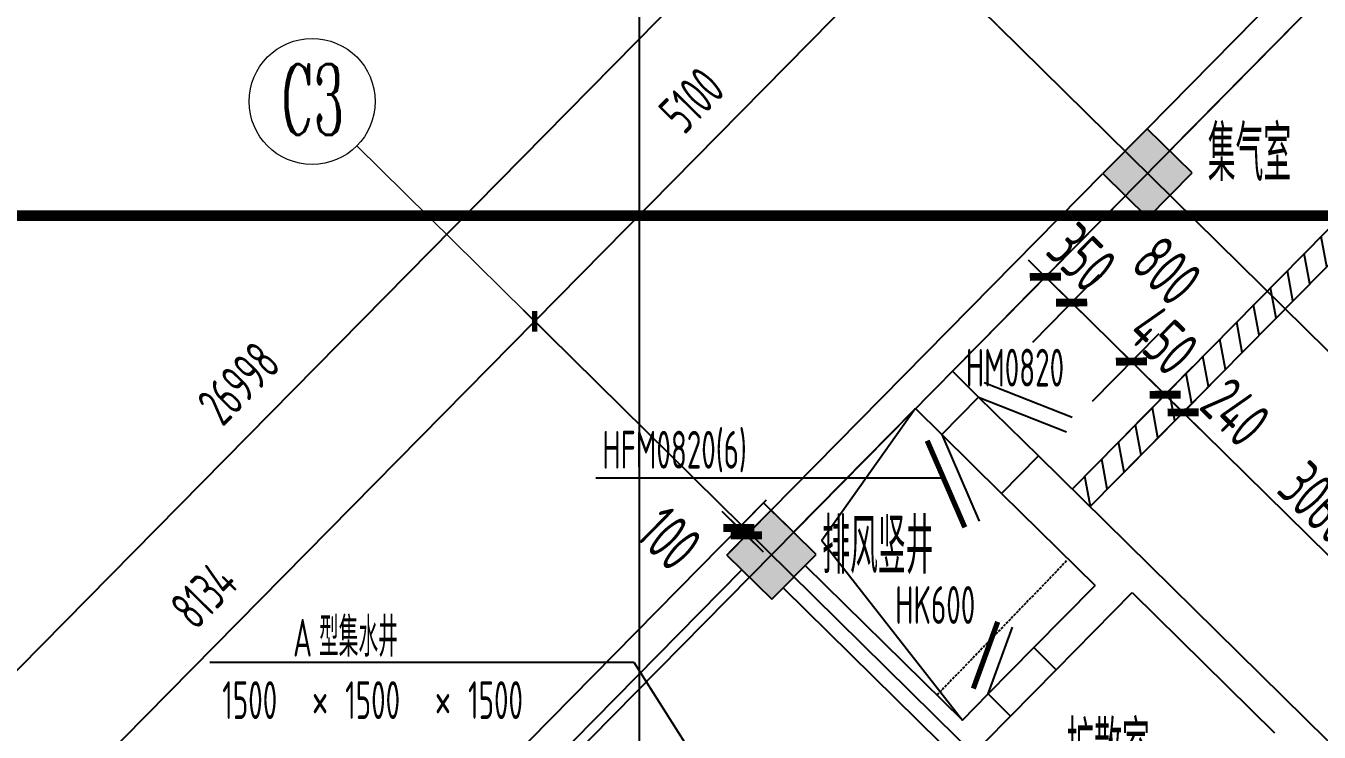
# Model space of a CAD drawing. Extents: x 1596194 to 1987057, y -212608 to 63160.
# Drawn here: x 1655192 to 1667505, y 34965 to 41692 of the extents above; entities that cross this region are included whole.
import ezdxf
from ezdxf.enums import TextEntityAlignment as Align

# ---------------------------------------------------------------- set-up
doc = ezdxf.new("R2010")
doc.units = 0
doc.header["$LTSCALE"] = 100
doc.header["$MEASUREMENT"] = 0
doc.linetypes.add('DASH', pattern=[0.35, 0.25, -0.1])
doc.layers.get('0').update_dxf_attribs({"linetype": 'CONTINUOUS'})
doc.layers.get('DEFPOINTS').update_dxf_attribs({"linetype": 'CONTINUOUS'})
doc.layers.add('AXIS', color=3, linetype='CONTINUOUS', lineweight=9)
for name, color, linetype in [('COLUMN', 1, 'CONTINUOUS'), ('DOTE', 251, 'CONTINUOUS'), ('HA', 150, 'CONTINUOUS'), ('PUB_DIM', 3, 'CONTINUOUS'), ('PUB_TEXT', 30, 'CONTINUOUS'), ('SOLID_HATCH', 40, 'CONTINUOUS'), ('WALL', 2, 'CONTINUOUS'), ('WINDOW', 4, 'CONTINUOUS'), ('图层2', 251, 'CONTINUOUS')]:
    doc.layers.add(name, color=color, linetype=linetype)
doc.styles.add('COMPLEX', font='COMPLEX.shx')
doc.styles.add('DIM_FONT', font='SYSZ.shx', dxfattribs={"width": 0.7, "bigfont": 'SYFS.shx'})
doc.dimstyles.new('DIMN-200', dxfattribs={"dimtxt": 300, "dimasz": 1, "dimexe": 250, "dimexo": 0, "dimgap": 150, "dimtad": 1, "dimdec": 0, "dimdsep": 46, "dimtxsty": 'DIM_FONT', "dimblk": '_DIMX', "dimcen": 2.5, "dimclrd": 3, "dimclre": 3, "dimclrt": 7, "dimadec": 0, "dimazin": 0, "dimtfac": 1, "dimtdec": 0, "dimtix": 1, "dimtmove": 2, "dimatfit": 3, "dimldrblk": '_DIMX', "dimfxl": 0, "dimtolj": 1, "dimtzin": 0, "dimarcsym": 0})
doc.dimstyles.new('DIMN150', dxfattribs={"dimscale": 1.5, "dimtxt": 300, "dimasz": 1, "dimexe": 250, "dimexo": 300, "dimgap": 30, "dimtad": 1, "dimdec": 0, "dimzin": 0, "dimdsep": 46, "dimtxsty": 'DIM_FONT', "dimblk": 'ARCHTICK', "dimcen": 0.09, "dimclrt": 7, "dimazin": 2, "dimtfac": 1, "dimtdec": 0, "dimtix": 1, "dimtmove": 2, "dimatfit": 3, "dimldrblk": 'DOT', "dimfxl": 0, "dimtolj": 1, "dimtzin": 0, "dimarcsym": 0})

# ---------------------------------------------------------------- blocks, each defined once
blk = doc.blocks.new('_archtick')
blk.add_line((-150, 0), (150, 0))
at = {"const_width": 50}
blk.add_lwpolyline([(-70, -70), (70, 70)], dxfattribs=at)
blk = doc.blocks.new('*D330')
at = {"layer": 'DEFPOINTS', "color": 0}
for p in [(1670663, 42530), (1671417, 41786), (1667182, 38997)]:
    blk.add_point(p, dxfattribs=at)
at = {"layer": 'PUB_DIM', "color": 0, "lineweight": -2}
for p, q in [((1670983, 42214), (1671684, 41523)), ((1667936, 38253), (1671417, 41786)), ((1667502, 38681), (1668203, 37990))]:
    blk.add_line(p, q, dxfattribs=at)
at = {"layer": 'PUB_DIM', "color": 0, "lineweight": -2, "xscale": 1.5, "yscale": 1.5, "zscale": 1.5}
for p, rotation in [((1671417, 41786), 45.42128490432877), ((1667936, 38253), 225.4212849043288)]:
    blk.add_blockref('_archtick', p, dxfattribs=dict(at, rotation=rotation))
at = {"layer": 'PUB_DIM', "color": 7, "insert": (1669461, 40232), "char_height": 450, "attachment_point": 5, "rotation": 45.4213, "style": 'DIM_FONT'}
blk.add_mtext('\\A1;4960', dxfattribs=at)
blk = doc.blocks.new('_Dot')
at = {"color": 0, "linetype": 'ByBlock', "lineweight": -2}
blk.add_line((-0.5, 0), (-1, 0), dxfattribs=at)
at = {"color": 0, "linetype": 'ByBlock', "const_width": 0.5}
blk.add_lwpolyline([(-0.25, 0, 1), (0.25, 0, 1)], format="xyb", close=True, dxfattribs=at)
blk = doc.blocks.new('*D403')
at = {"layer": 'DEFPOINTS', "color": 0}
for p in [(1662051, 36839), (1661505, 36427), (1661576, 36357)]:
    blk.add_point(p, dxfattribs=at)
at = {"layer": 'PUB_DIM', "color": 0, "lineweight": -2}
for p, q in [((1661821, 36748), (1662243, 37177)), ((1661892, 36678), (1662315, 37107)), ((1661980, 36910), (1662051, 36839))]:
    blk.add_line(p, q, dxfattribs=at)
at = {"layer": 'PUB_DIM', "color": 0, "lineweight": -2, "xscale": 1.5, "yscale": 1.5, "zscale": 1.5}
for p, rotation in [((1661980, 36910), 135.421284904337), ((1662051, 36839), 315.4212849043369)]:
    blk.add_blockref('_archtick', p, dxfattribs=dict(at, rotation=rotation))
at = {"layer": 'PUB_DIM', "color": 7, "insert": (1661319, 36810), "char_height": 450, "attachment_point": 5, "rotation": 315.4213, "style": 'DIM_FONT'}
blk.add_mtext('\\A1;100', dxfattribs=at)
blk = doc.blocks.new('*D887')
at = {"layer": 'DEFPOINTS', "color": 0}
for p in [(1665327, 37115), (1668389, 35862), (1667507, 34967)]:
    blk.add_point(p, dxfattribs=at)
at = {"layer": 'PUB_DIM', "color": 0, "lineweight": -2}
for p, q in [((1665643, 37436), (1666473, 38277)), ((1666210, 38010), (1668389, 35862)), ((1667823, 35288), (1668652, 36130))]:
    blk.add_line(p, q, dxfattribs=at)
at = {"layer": 'PUB_DIM', "color": 0, "lineweight": -2, "xscale": 1.5, "yscale": 1.5, "zscale": 1.5}
for p, rotation in [((1666210, 38010), 135.4212849043413), ((1668389, 35862), 315.4212849043413)]:
    blk.add_blockref('_archtick', p, dxfattribs=dict(at, rotation=rotation))
at = {"layer": 'PUB_DIM', "color": 7, "insert": (1667511, 37152), "char_height": 450, "attachment_point": 5, "rotation": 315.4213, "style": 'DIM_FONT'}
blk.add_mtext('\\A1;3060', dxfattribs=at)
blk = doc.blocks.new('*D891')
at = {"layer": 'DEFPOINTS', "color": 0}
for p in [(1665148, 39056), (1664212, 38605), (1664462, 38359)]:
    blk.add_point(p, dxfattribs=at)
at = {"layer": 'PUB_DIM', "color": 0, "lineweight": -2}
for p, q in [((1664528, 38926), (1665162, 39569)), ((1664778, 38680), (1665411, 39323)), ((1664899, 39302), (1665148, 39056))]:
    blk.add_line(p, q, dxfattribs=at)
at = {"layer": 'PUB_DIM', "color": 0, "lineweight": -2, "xscale": 1.5, "yscale": 1.5, "zscale": 1.5}
for p, rotation in [((1664899, 39302), 135.4212849043555), ((1665148, 39056), 315.4212849043554)]:
    blk.add_blockref('_archtick', p, dxfattribs=dict(at, rotation=rotation))
at = {"layer": 'PUB_DIM', "color": 7, "insert": (1665245, 39488), "char_height": 450, "attachment_point": 5, "rotation": 315.4213, "style": 'DIM_FONT'}
blk.add_mtext('\\A1;350', dxfattribs=at)
blk = doc.blocks.new('*D892')
at = {"layer": 'DEFPOINTS', "color": 0}
for p in [(1665718, 38495), (1664462, 38359), (1665032, 37798)]:
    blk.add_point(p, dxfattribs=at)
at = {"layer": 'PUB_DIM', "color": 0, "lineweight": -2}
for p, q in [((1664778, 38680), (1665411, 39323)), ((1665148, 39056), (1665718, 38495)), ((1665347, 38118), (1665981, 38762))]:
    blk.add_line(p, q, dxfattribs=at)
at = {"layer": 'PUB_DIM', "color": 0, "lineweight": -2, "xscale": 1.5, "yscale": 1.5, "zscale": 1.5}
for p, rotation in [((1665148, 39056), 135.4212849043548), ((1665718, 38495), 315.4212849043548)]:
    blk.add_blockref('_archtick', p, dxfattribs=dict(at, rotation=rotation))
at = {"layer": 'PUB_DIM', "color": 7, "insert": (1666056, 39360), "char_height": 450, "attachment_point": 5, "rotation": 315.4213, "style": 'DIM_FONT'}
blk.add_mtext('\\A1;800', dxfattribs=at)
blk = doc.blocks.new('*D893')
at = {"layer": 'DEFPOINTS', "color": 0}
for p in [(1666039, 38179), (1665032, 37798), (1665352, 37482)]:
    blk.add_point(p, dxfattribs=at)
at = {"layer": 'PUB_DIM', "color": 0, "lineweight": -2}
for p, q in [((1665347, 38118), (1665981, 38762)), ((1665668, 37803), (1666302, 38446)), ((1665718, 38495), (1666039, 38179))]:
    blk.add_line(p, q, dxfattribs=at)
at = {"layer": 'PUB_DIM', "color": 0, "lineweight": -2, "xscale": 1.5, "yscale": 1.5, "zscale": 1.5}
for p, rotation in [((1665718, 38495), 135.421284904356), ((1666039, 38179), 315.421284904356)]:
    blk.add_blockref('_archtick', p, dxfattribs=dict(at, rotation=rotation))
at = {"layer": 'PUB_DIM', "color": 7, "insert": (1666021, 38697), "char_height": 450, "attachment_point": 5, "rotation": 315.4213, "style": 'DIM_FONT'}
blk.add_mtext('\\A1;450', dxfattribs=at)
blk = doc.blocks.new('*D894')
at = {"layer": 'DEFPOINTS', "color": 0}
for p in [(1666210, 38010), (1665352, 37482), (1665523, 37314)]:
    blk.add_point(p, dxfattribs=at)
at = {"layer": 'PUB_DIM', "color": 0, "lineweight": -2}
for p, q in [((1665668, 37803), (1666302, 38446)), ((1665839, 37634), (1666473, 38277)), ((1666039, 38179), (1666210, 38010))]:
    blk.add_line(p, q, dxfattribs=at)
at = {"layer": 'PUB_DIM', "color": 0, "lineweight": -2, "xscale": 1.5, "yscale": 1.5, "zscale": 1.5}
for p, rotation in [((1666039, 38179), 135.4212849043525), ((1666210, 38010), 315.4212849043525)]:
    blk.add_blockref('_archtick', p, dxfattribs=dict(at, rotation=rotation))
at = {"layer": 'PUB_DIM', "color": 7, "insert": (1666709, 38013), "char_height": 450, "attachment_point": 5, "rotation": 315.4213, "style": 'DIM_FONT'}
blk.add_mtext('\\A1;240', dxfattribs=at)
blk = doc.blocks.new('_fzh')
for p, q in [((-0.5, 0.5), (-0.5, -0.5)), ((0.5, 0.5), (-0.5, 0.5)), ((0.5, -0.5), (0.5, 0.5)), ((-0.5, -0.5), (0.5, -0.5))]:
    blk.add_line(p, q)
at = {"layer": 'SOLID_HATCH'}
blk.add_solid([(0.5, 0.5), (0.5, -0.5), (-0.5, 0.5), (-0.5, -0.5)], dxfattribs=at)
blk = doc.blocks.new('_DIMX')
blk.add_line((-150, 0), (150, 0))
at = {"const_width": 50}
blk.add_lwpolyline([(-70, -70), (70, 70)], dxfattribs=at)
blk = doc.blocks.new('*D17')
at = {"layer": 'AXIS', "color": 3, "lineweight": -2}
for p, q in [((1660867, 38059), (1659929, 38983)), ((1660035, 38877), (1654328, 33085)), ((1655158, 32266), (1654220, 33189))]:
    blk.add_line(p, q, dxfattribs=at)
at = {"layer": 'DEFPOINTS', "color": 0}
for p in [(1660867, 38059), (1654327, 33084), (1655158, 32266)]:
    blk.add_point(p, dxfattribs=at)
at = {"layer": 'AXIS', "color": 3, "lineweight": -2}
for p, rotation in [((1660036, 38878), 45.42128490416798), ((1654327, 33084), 225.4212849041679)]:
    blk.add_blockref('_DIMX', p, dxfattribs=dict(at, rotation=rotation))
at = {"layer": 'AXIS', "color": 7, "insert": (1656887, 36272), "char_height": 375, "attachment_point": 5, "rotation": 45.4213, "style": 'DIM_FONT'}
blk.add_mtext('\\A1;8134', dxfattribs=at)
blk = doc.blocks.new('*D19')
at = {"layer": 'AXIS', "color": 3, "lineweight": -2}
for p, q in [((1668658, 45966), (1666881, 47717)), ((1666987, 47611), (1648039, 28382)), ((1649708, 26735), (1647931, 28487))]:
    blk.add_line(p, q, dxfattribs=at)
at = {"layer": 'DEFPOINTS', "color": 0}
for p in [(1668658, 45966), (1648038, 28381), (1649708, 26735)]:
    blk.add_point(p, dxfattribs=at)
at = {"layer": 'AXIS', "color": 3, "lineweight": -2}
for p, rotation in [((1666987, 47611), 45.42128490416862), ((1648038, 28381), 225.4212849041686)]:
    blk.add_blockref('_DIMX', p, dxfattribs=dict(at, rotation=rotation))
at = {"layer": 'AXIS', "color": 7, "insert": (1657218, 38287), "char_height": 375, "attachment_point": 5, "rotation": 45.4213, "style": 'DIM_FONT'}
blk.add_mtext('\\A1;26998', dxfattribs=at)
blk = doc.blocks.new('*D18')
at = {"layer": 'AXIS', "color": 3, "lineweight": -2}
for p, q in [((1664446, 41692), (1663509, 42616)), ((1663615, 42510), (1660037, 38878)), ((1660867, 38059), (1659929, 38983))]:
    blk.add_line(p, q, dxfattribs=at)
at = {"layer": 'DEFPOINTS', "color": 0}
for p in [(1664446, 41692), (1660036, 38878), (1660867, 38059)]:
    blk.add_point(p, dxfattribs=at)
at = {"layer": 'AXIS', "color": 3, "lineweight": -2}
for p, rotation in [((1663616, 42510), 45.42128490416685), ((1660036, 38878), 225.4212849041669)]:
    blk.add_blockref('_DIMX', p, dxfattribs=dict(at, rotation=rotation))
at = {"layer": 'AXIS', "color": 7, "insert": (1661531, 40985), "char_height": 375, "attachment_point": 5, "rotation": 45.4213, "style": 'DIM_FONT'}
blk.add_mtext('\\A1;5100', dxfattribs=at)

msp = doc.modelspace()

# ---------------------------------------------------------------- hatches: boundary and pattern name
at = {"layer": 'HA'}
h = msp.add_hatch(dxfattribs=at)
h.set_pattern_fill('普通砖', color=256, scale=150, angle=10, style=0)
h.set_pattern_definition([(280.4213, (1670576.15, 42783.46), (184.407, 33.916), [])])
h.paths.add_polyline_path([(1665152.443, 37279.401), (1665323.392, 37110.948), (1670662.874, 42529.533), (1670491.925, 42697.986)])
h.paths.add_polyline_path([(1671224.385, 43099.363), (1671392.838, 43270.311), (1671221.889, 43438.765), (1671053.436, 43267.816)])

# ---------------------------------------------------------------- linework, layer by layer
at = {"layer": 'AXIS'}
msp.add_line((1660866.695, 38059.179), (1658341.357, 40547.651), dxfattribs=at)
msp.add_circle((1657917.092, 40971.915), 600, dxfattribs=at)
at = {"layer": 'DOTE'}
for p, q in [((1677813.148, 52407.236), (1642155.981, 16221.814)), ((1661030.206, 50334.236), (1661030.206, -36126.938)), ((1664446.326, 41691.842), (1679899.811, 26463.955)), ((1660866.695, 38059.179), (1676340.016, 22811.746))]:
    msp.add_line(p, q, dxfattribs=at)
at = {"layer": 'PUB_TEXT'}
for p, q in [((1663927.776, 37385.444), (1660618.872, 37385.444)), ((1656943.301, 35632.813), (1660978.847, 35632.813)), ((1660978.847, 35632.813), (1661771.056, 34387.731))]:
    msp.add_line(p, q, dxfattribs=at)
at = {"layer": 'WALL'}
for p, q in [((1665867.78, 40712.318), (1670079.111, 44986.039)), ((1666081.466, 40501.751), (1670082.23, 44561.786)), ((1670491.925, 42697.986), (1665152.443, 37279.401)), ((1670662.874, 42529.533), (1665323.392, 37110.948)), ((1661867.016, 36652.283), (1665446.647, 40284.946)), ((1664012.784, 38402.422), (1665660.333, 40074.379)), ((1664012.784, 38402.422), (1664262.085, 38156.761)), ((1663911.141, 37800.618), (1664262.085, 38156.761)), ((1662501.835, 36869.088), (1663661.84, 38046.279)), ((1663661.84, 38046.279), (1663911.141, 37800.618)), ((1664480.97, 37239.107), (1664831.914, 37595.251)), ((1664831.914, 37595.251), (1668956.055, 33531.316)), ((1664480.97, 37239.107), (1665371.329, 36361.747)), ((1656084.555, 30926.629), (1662215.614, 37148.518)), ((1662429.3, 36937.952), (1662215.614, 37148.518)), ((1656721.568, 31145.661), (1662009.473, 36511.905)), ((1662612.127, 36553.596), (1664107.929, 35079.63)), ((1662401.56, 36339.91), (1663897.363, 34865.944)), ((1664788.761, 35770.549), (1665371.329, 36361.747)), ((1665002.447, 35559.982), (1665725.392, 36293.637)), ((1665725.392, 36293.637), (1667078.737, 34960.049)), ((1664788.761, 35770.549), (1665002.447, 35559.982)), ((1664107.929, 35079.63), (1664353.59, 35328.931)), ((1664353.59, 35328.931), (1664567.276, 35118.364)), ((1664321.615, 34869.064), (1664567.276, 35118.364))]:
    msp.add_line(p, q, dxfattribs=at)
at = {"layer": 'WINDOW'}
for p, q in [((1664317.117, 38296.302), (1665154.073, 37966.221)), ((1664262.085, 38156.761), (1664831.914, 37595.251)), ((1664262.085, 38156.761), (1665099.04, 37826.681)), ((1664480.97, 37239.107), (1663911.141, 37800.618)), ((1663911.141, 37800.618), (1664269.266, 36975.273)), ((1664353.59, 35328.931), (1664585.346, 35964.399)), ((1664353.59, 35328.931), (1664788.761, 35770.549)), ((1664567.276, 35118.364), (1665002.447, 35559.982))]:
    msp.add_line(p, q, dxfattribs=at)
at = {"layer": 'WINDOW', "linetype": 'DASH'}
msp.add_line((1665100.126, 36595.382), (1663866.307, 35317.725), dxfattribs=at)
at = {"layer": 'WINDOW'}
msp.add_lwpolyline([(1663659.912, 38044.322), (1662769.836, 36790.339), (1664107.929, 35079.63)], dxfattribs=at)
at = {"layer": 'WINDOW', "const_width": 50}
for points in [[(1663773.536, 37740.91), (1664131.661, 36915.565)], [(1664212.669, 35380.325), (1664444.425, 36015.793)]]:
    msp.add_lwpolyline(points, dxfattribs=at)
at = {"layer": '图层2', "linetype": 'DASH', "ltscale": 10, "const_width": 100}
msp.add_lwpolyline([(1653765.244, 39884.209), (1667828.866, 39884.209), (1667828.866, 26538.688), (1653765.244, 26538.688)], close=True, dxfattribs=at)

# ---------------------------------------------------------------- block references
at = {"layer": 'COLUMN', "xscale": 600, "yscale": 600, "zscale": 600, "rotation": 45.42128490434942}
for p in [(1665870.9, 40288.065), (1662291.268, 36655.402)]:
    msp.add_blockref('_fzh', p, dxfattribs=at)

# ---------------------------------------------------------------- texts
at = {"layer": 'AXIS', "style": 'COMPLEX', "width": 1.339286}
msp.add_attdef('C3', text='2', height=672, dxfattribs=at).set_placement((1657622.142, 40653.819), (1658222.142, 40653.819), align=Align.FIT)
at = {"layer": 'PUB_TEXT', "style": 'DIM_FONT'}
for s, height, width, p in [('集气室', 525, 0.7, (1666444.76, 40213.763)), ('HM0820', 360, 0.65625, (1664141.083, 38256.333)), ('HFM0820(6)', 360, 0.65625, (1660680.212, 37474.806)), ('排风竖井', 525, 0.7, (1662774.359, 36474.937)), ('HK600', 360, 0.65625, (1663468.863, 35996.206)), ('型集水井', 372.0472, 0.7, (1657983.274, 35684.24)), ('A', 360, 0.65625, (1657735.774, 35684.24)), ('1500', 360, 0.65625, (1657061.73, 35090.16)), ('1500', 360, 0.65625, (1658231.73, 35090.16)), ('1500', 360, 0.65625, (1659401.73, 35090.16)), ('×', 372.047, 0.7, (1657916.73, 35090.16)), ('×', 372.047, 0.7, (1659086.73, 35090.16)), ('扩散室', 525, 0.7, (1665098.09, 34545.079))]:
    msp.add_text(s, height=height, dxfattribs=dict(at, width=width)).set_placement(p)

# ---------------------------------------------------------------- dimensions: what is measured, and where the dimension line sits
at = {"layer": 'AXIS'}
for p1, p2, distance, picture, middle in [((1668657.657, 45965.563), (1649708.246, 26735.42), -2344.88, '*D19', (1657217.634, 38287.118)), ((1664446.326, 41691.842), (1660866.695, 38059.179), -1166.05, '*D18', (1661530.858, 40984.73)), ((1660866.695, 38059.179), (1655157.657, 32265.563), -1166.05, '*D17', (1656886.524, 36271.59))]:
    dim = msp.add_aligned_dim(p1=p1, p2=p2, distance=distance, dimstyle='DIMN-200', override={"dimtxt": 375, "dimexe": 150, "dimgap": 200, "dimzin": 0, "dimblk1": '_DIMX', "dimblk2": '_DIMX', "dimsah": 1, "dimcen": 200, "dimclrt": 7}, dxfattribs=at)
    dim.commit()
    dim.dimension.update_dxf_attribs({"geometry": picture, "text_midpoint": middle})
at = {"layer": 'PUB_DIM'}
for p1, p2, distance, picture, middle in [((1667181.507, 38996.59), (1670662.874, 42529.533), -1059.132, '*D330', (1669461.384, 40231.74)), ((1665327.404, 37115.019), (1667507.002, 34967.24), 1256.812, '*D887', (1667511.415, 37151.552))]:
    dim = msp.add_aligned_dim(p1=p1, p2=p2, distance=distance, dimstyle='DIMN150', dxfattribs=at)
    dim.commit()
    dim.dimension.update_dxf_attribs({"geometry": picture, "text_midpoint": middle})
for base, p1, p2, picture, middle in [((1665148.238, 39056.043), (1664212.48, 38605.076), (1664461.78, 38359.415), '*D891', (1665245.085, 39487.675)), ((1665718.068, 38494.532), (1664461.78, 38359.415), (1665031.61, 37797.905), '*D892', (1666055.572, 39359.778)), ((1666038.597, 38178.682), (1665031.61, 37797.905), (1665352.139, 37482.055), '*D893', (1666021.247, 38696.602)), ((1666209.545, 38010.229), (1665352.139, 37482.055), (1665523.088, 37313.602), '*D894', (1666708.689, 38013.394)), ((1662051.41, 36839.409), (1661504.894, 36427.269), (1661576.123, 36357.08), '*D403', (1661319.023, 36809.592))]:
    dim = msp.add_linear_dim(base=base, p1=p1, p2=p2, angle=315.4212849, dimstyle='DIMN150', dxfattribs=at)
    dim.commit()
    dim.dimension.update_dxf_attribs({"geometry": picture, "text_midpoint": middle, "dimtype": 129})

doc.saveas('drawing.dxf')
